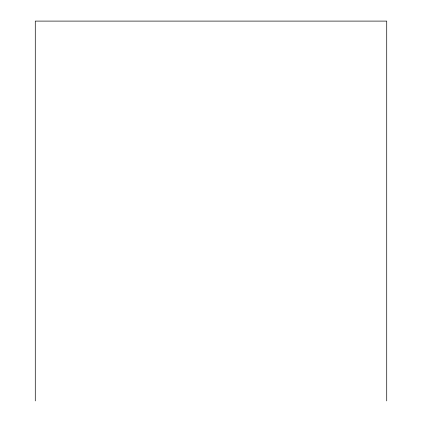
<?xml version="1.0" encoding="UTF-8"?>
<svg xmlns="http://www.w3.org/2000/svg" width="422" height="422" viewBox="0 0 422 422"><rect width="100%" height="100%" fill="white"/><g stroke="black" fill="none" stroke-linecap="round" stroke-linejoin="round"><path stroke-width="0.63" d="M386.721 400.9L386.721 21.1L35.279 21.1L35.279 400.9"/></g></svg>
